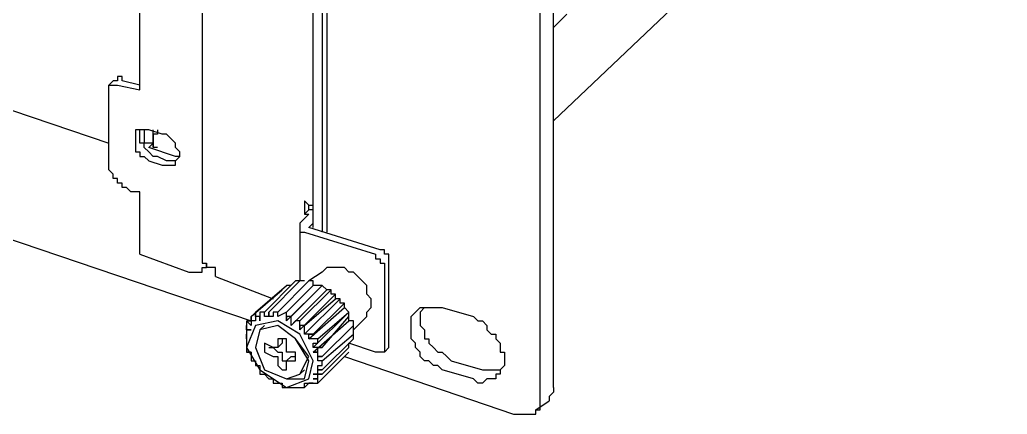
# Model space of a CAD drawing. Header units: millimetres. Extents: x 929 to 1725, y 58 to 532.
# Drawn here: x 1074.21 to 1100.19, y 372.03 to 382.42 of the extents above; entities that cross this region are included whole.
import ezdxf

# ---------------------------------------------------------------- set-up
doc = ezdxf.new("R2010")
doc.units = ezdxf.units.MM
doc.header["$MEASUREMENT"] = 0
doc.layers.add('TT-WIRE-EQPM', color=6, linetype='CONTINUOUS')

msp = doc.modelspace()

# ---------------------------------------------------------------- linework, layer by layer
at = {"layer": 'TT-WIRE-EQPM', "linetype": 'Continuous'}
for points in [[(978.23318, 409.13138), (1080.29347, 374.48706)], [(999.6518, 405.26901), (1076.54813, 379.16873)], [(1079.00601, 394.61822), (1079.00601, 376.12564), (1079.00601, 376.0086), (1079.00601, 376.0086), (1079.00601, 376.0086), (1079.12305, 376.0086), (1079.12305, 376.0086), (1079.12305, 376.0086), (1079.12305, 376.0086), (1079.12305, 376.0086), (1079.12305, 376.0086), (1079.12305, 375.89156)], [(1088.2523, 372.73144), (1088.2523, 391.69218)], [(1087.90117, 372.49735), (1087.90117, 391.34105)], [(1100.19054, 391.10697), (1088.2523, 379.75393)], [(1082.28317, 389.81951), (1082.28317, 376.82789)], [(1082.16613, 389.70247), (1082.16613, 376.82789)], [(1081.93205, 376.94494), (1081.93205, 389.46839)], [(1077.36743, 380.57323), (1077.36743, 382.67997)], [(1088.2523, 382.21181), (1088.60342, 382.56293)], [(1076.89926, 380.80731), (1076.89926, 380.92435), (1076.89926, 380.92435), (1076.78222, 380.92435), (1076.78222, 380.92435), (1076.78222, 380.92435), (1076.78222, 380.92435), (1076.78222, 380.80731), (1076.78222, 380.80731), (1076.66518, 380.80731), (1076.66518, 380.80731)], [(1076.66518, 380.80731), (1076.54813, 380.69027)], [(1076.54813, 380.57323), (1076.54813, 380.57323), (1076.54813, 380.69027), (1076.54813, 380.69027), (1076.54813, 380.69027), (1076.54813, 380.69027), (1076.66518, 380.69027), (1076.66518, 380.69027), (1076.66518, 380.69027), (1076.66518, 380.69027), (1076.78222, 380.69027)], [(1076.78222, 380.69027), (1077.36743, 380.57323)], [(1077.36743, 380.69027), (1076.89926, 380.80731)], [(1076.54813, 378.8176), (1076.54813, 380.57323)], [(1077.60151, 379.51985), (1077.60151, 379.51985), (1077.48447, 379.51985), (1077.48447, 379.51985), (1077.48447, 379.51985), (1077.36743, 379.51985), (1077.36743, 379.51985), (1077.36743, 379.51985), (1077.25038, 379.51985), (1077.25038, 379.51985), (1077.25038, 379.40281), (1077.25038, 379.40281), (1077.25038, 379.40281), (1077.25038, 379.40281), (1077.25038, 379.28577), (1077.25038, 379.28577), (1077.25038, 379.16873), (1077.25038, 379.16873), (1077.25038, 379.05168), (1077.25038, 379.05168), (1077.25038, 379.05168), (1077.25038, 378.93464), (1077.36743, 378.93464), (1077.36743, 378.93464), (1077.36743, 378.8176), (1077.48447, 378.8176), (1077.48447, 378.8176), (1077.60151, 378.70056), (1077.60151, 378.70056), (1077.95263, 378.58352)], [(1077.83559, 378.8176), (1077.71855, 378.8176), (1077.60151, 378.93464), (1077.60151, 378.93464), (1077.48447, 379.05168), (1077.48447, 379.05168), (1077.48447, 379.16873), (1077.36743, 379.16873), (1077.36743, 379.28577), (1077.36743, 379.40281), (1077.36743, 379.40281), (1077.36743, 379.40281), (1077.36743, 379.40281), (1077.36743, 379.40281), (1077.36743, 379.51985), (1077.36743, 379.51985), (1077.36743, 379.51985), (1077.36743, 379.51985), (1077.36743, 379.51985), (1077.36743, 379.51985), (1077.36743, 379.51985)], [(1077.48447, 379.51985), (1077.48447, 379.16873)], [(1077.95263, 379.40281), (1077.60151, 379.51985)], [(1077.83559, 379.51985), (1077.83559, 379.51985), (1077.83559, 379.40281), (1077.83559, 379.40281), (1077.83559, 379.40281), (1077.71855, 379.40281), (1077.71855, 379.40281), (1077.71855, 379.40281), (1077.71855, 379.28577), (1077.71855, 379.28577), (1077.71855, 379.28577), (1077.71855, 379.05168)], [(1077.71855, 379.16873), (1077.71855, 379.51985)], [(1077.95263, 378.58352), (1078.06967, 378.58352), (1078.06967, 378.58352), (1078.06967, 378.58352), (1078.18672, 378.58352), (1078.18672, 378.58352), (1078.18672, 378.58352), (1078.30376, 378.58352), (1078.30376, 378.70056), (1078.30376, 378.70056), (1078.30376, 378.70056), (1078.30376, 378.70056), (1078.4208, 378.8176), (1078.4208, 378.8176), (1078.4208, 378.8176), (1078.4208, 378.8176), (1078.4208, 378.93464), (1078.4208, 378.93464), (1078.30376, 379.05168), (1078.30376, 379.05168), (1078.30376, 379.16873), (1078.30376, 379.16873), (1078.30376, 379.16873), (1078.18672, 379.28577), (1078.18672, 379.28577), (1078.18672, 379.28577), (1078.06967, 379.40281), (1078.06967, 379.40281), (1077.95263, 379.40281)], [(1077.48447, 379.16873), (1077.36743, 379.16873)], [(1077.71855, 379.16873), (1077.48447, 379.16873)], [(1077.60151, 379.05168), (1077.71855, 379.16873)], [(1077.83559, 379.05168), (1077.83559, 379.05168), (1077.83559, 379.05168), (1077.71855, 379.05168), (1077.71855, 379.16873), (1077.71855, 379.16873), (1077.71855, 379.16873), (1077.71855, 379.16873), (1077.71855, 379.28577), (1077.71855, 379.28577), (1077.71855, 379.28577)], [(1078.30376, 378.8176), (1077.60151, 379.05168)], [(1077.36743, 377.88127), (1077.25038, 377.88127), (1077.25038, 377.88127), (1077.13334, 377.88127), (1077.13334, 377.88127), (1077.0163, 377.99831), (1077.0163, 377.99831), (1076.89926, 377.99831), (1076.89926, 378.11535), (1076.78222, 378.11535), (1076.78222, 378.23239), (1076.66518, 378.23239), (1076.66518, 378.34943), (1076.66518, 378.34943), (1076.54813, 378.46648), (1076.54813, 378.46648), (1076.54813, 378.58352), (1076.54813, 378.58352), (1076.54813, 378.70056), (1076.54813, 378.70056), (1076.54813, 378.8176)], [(1078.06967, 378.70056), (1077.83559, 378.8176)], [(1078.30376, 378.70056), (1078.30376, 378.70056), (1078.30376, 378.70056), (1078.30376, 378.70056), (1078.30376, 378.70056), (1078.18672, 378.70056), (1078.18672, 378.70056), (1078.18672, 378.70056), (1078.18672, 378.70056), (1078.06967, 378.70056), (1078.06967, 378.70056)], [(1078.4208, 378.8176), (1078.4208, 378.8176), (1078.30376, 378.8176), (1078.30376, 378.8176), (1078.30376, 378.8176), (1078.30376, 378.8176), (1078.30376, 378.8176), (1078.30376, 378.8176), (1078.30376, 378.8176), (1078.30376, 378.8176), (1078.30376, 378.8176)], [(1077.36743, 376.24269), (1077.36743, 377.88127)], [(1081.69796, 377.64718), (1081.69796, 377.29606)], [(1081.81501, 377.53014), (1081.69796, 377.64718)], [(1081.81501, 377.29606), (1081.58092, 377.06198)], [(1081.69796, 377.29606), (1081.81501, 377.4131)], [(1081.69796, 377.29606), (1081.81501, 377.29606)], [(1081.81501, 377.4131), (1081.81501, 377.53014)], [(1081.81501, 377.53014), (1081.81501, 377.53014), (1081.81501, 377.53014), (1081.81501, 377.53014), (1081.81501, 377.53014), (1081.81501, 377.53014), (1081.81501, 377.53014), (1081.93205, 377.53014), (1081.93205, 377.53014), (1081.93205, 377.53014), (1081.93205, 377.53014)], [(1081.93205, 377.4131), (1081.81501, 377.4131)], [(1081.58092, 377.06198), (1081.58092, 377.06198), (1081.58092, 376.94494), (1081.58092, 376.94494), (1081.58092, 376.94494), (1081.58092, 376.94494), (1081.58092, 376.94494), (1081.58092, 376.82789), (1081.58092, 376.82789), (1081.69796, 376.82789), (1081.69796, 376.82789)], [(1081.81501, 376.94494), (1081.93205, 377.06198)], [(1081.58092, 376.94494), (1081.58092, 375.54044)], [(1081.69796, 376.82789), (1083.57063, 376.24269)], [(1083.68767, 376.35973), (1081.81501, 376.94494)], [(1077.36743, 376.24269), (1078.65488, 375.77452)], [(1083.57063, 376.24269), (1083.57063, 376.12564), (1083.68767, 376.12564), (1083.68767, 376.12564), (1083.68767, 376.12564), (1083.68767, 376.0086), (1083.80471, 376.0086), (1083.80471, 376.0086), (1083.80471, 375.89156), (1083.80471, 375.89156), (1083.80471, 375.89156)], [(1083.92176, 376.0086), (1083.92176, 376.0086), (1083.92176, 376.12564), (1083.92176, 376.12564), (1083.92176, 376.12564), (1083.92176, 376.24269), (1083.80471, 376.24269), (1083.80471, 376.24269), (1083.80471, 376.24269), (1083.80471, 376.35973), (1083.68767, 376.35973)], [(1078.65488, 375.77452), (1078.65488, 375.77452), (1078.77192, 375.77452), (1078.77192, 375.77452), (1078.88897, 375.77452), (1078.88897, 375.77452), (1078.88897, 375.77452), (1079.00601, 375.77452), (1079.00601, 375.89156), (1079.00601, 375.89156), (1079.00601, 375.89156), (1079.12305, 375.89156), (1079.12305, 375.89156), (1079.12305, 375.89156), (1079.12305, 375.89156), (1079.12305, 375.89156), (1079.12305, 375.89156), (1079.12305, 375.89156), (1079.12305, 375.89156), (1079.12305, 375.89156), (1079.12305, 376.0086), (1079.12305, 376.0086), (1079.12305, 376.0086)], [(1083.92176, 373.90185), (1083.92176, 376.0086)], [(1079.35713, 375.89156), (1079.12305, 375.89156)], [(1079.35713, 375.77452), (1079.35713, 375.89156)], [(1079.35713, 375.65748), (1079.35713, 375.65748), (1079.35713, 375.65748), (1079.35713, 375.65748), (1079.35713, 375.65748), (1079.35713, 375.65748), (1079.35713, 375.77452), (1079.35713, 375.77452), (1079.35713, 375.77452), (1079.35713, 375.77452), (1079.35713, 375.77452)], [(1082.98542, 374.25298), (1083.33655, 374.6041), (1083.33655, 374.72114), (1083.33655, 374.72114), (1083.45359, 374.83819), (1083.45359, 374.95523), (1083.45359, 375.07227), (1083.33655, 375.18931), (1083.33655, 375.42339), (1083.21951, 375.54044), (1083.10246, 375.65748), (1082.98542, 375.77452), (1082.86838, 375.77452), (1082.75134, 375.89156), (1082.6343, 375.89156), (1082.6343, 375.89156), (1082.51726, 375.89156), (1082.40021, 375.89156), (1082.40021, 375.89156), (1082.28317, 375.89156), (1082.28317, 375.89156), (1082.16613, 375.77452), (1081.81501, 375.54044)], [(1083.80471, 375.89156), (1083.80471, 373.78481)], [(1079.35713, 375.65748), (1080.87867, 375.07227)], [(1080.64459, 374.72114), (1081.46388, 375.54044)], [(1080.76163, 374.72114), (1081.58092, 375.54044)], [(1080.99572, 374.72114), (1081.81501, 375.54044)], [(1081.58092, 375.54044), (1081.58092, 375.54044), (1081.46388, 375.54044), (1081.46388, 375.54044), (1081.46388, 375.54044), (1081.46388, 375.54044), (1081.46388, 375.54044), (1081.46388, 375.54044), (1081.46388, 375.54044), (1081.46388, 375.54044), (1081.46388, 375.54044)], [(1081.69796, 375.54044), (1081.69796, 375.54044), (1081.69796, 375.54044), (1081.69796, 375.54044), (1081.69796, 375.54044), (1081.69796, 375.54044), (1081.69796, 375.54044), (1081.58092, 375.54044), (1081.58092, 375.54044), (1081.58092, 375.54044), (1081.58092, 375.54044)], [(1081.93205, 375.42339), (1081.93205, 375.42339), (1081.93205, 375.42339), (1081.93205, 375.42339), (1081.93205, 375.54044), (1081.93205, 375.54044), (1081.81501, 375.54044), (1081.81501, 375.54044), (1081.81501, 375.54044), (1081.81501, 375.54044), (1081.81501, 375.54044)], [(1080.29347, 374.6041), (1081.11276, 375.30635)], [(1080.41051, 374.72114), (1081.2298, 375.42339)], [(1081.2298, 374.48706), (1082.16613, 375.42339)], [(1081.2298, 374.72114), (1081.93205, 375.42339)], [(1081.34684, 375.42339), (1081.34684, 375.42339), (1081.34684, 375.42339), (1081.34684, 375.42339), (1081.34684, 375.42339), (1081.34684, 375.42339), (1081.34684, 375.42339), (1081.2298, 375.42339), (1081.2298, 375.42339), (1081.2298, 375.42339), (1081.2298, 375.42339)], [(1081.34684, 374.6041), (1082.16613, 375.42339)], [(1082.28317, 375.30635), (1081.34684, 374.37002)], [(1081.58092, 374.48706), (1082.40021, 375.30635)], [(1082.16613, 375.42339), (1082.16613, 375.42339), (1082.16613, 375.42339), (1082.04909, 375.42339), (1082.04909, 375.42339), (1082.04909, 375.42339), (1082.04909, 375.42339), (1082.04909, 375.42339), (1082.04909, 375.42339), (1082.04909, 375.42339), (1081.93205, 375.42339)], [(1082.28317, 375.30635), (1082.28317, 375.30635), (1082.28317, 375.30635), (1082.28317, 375.30635), (1082.28317, 375.30635), (1082.28317, 375.30635), (1082.28317, 375.30635), (1082.16613, 375.42339), (1082.16613, 375.42339), (1082.16613, 375.42339), (1082.16613, 375.42339), (1082.16613, 375.42339), (1082.16613, 375.42339), (1082.16613, 375.42339), (1082.16613, 375.42339), (1082.16613, 375.42339), (1082.16613, 375.42339), (1082.16613, 375.42339), (1082.16613, 375.42339), (1082.16613, 375.42339), (1082.16613, 375.42339)], [(1082.40021, 375.30635), (1082.40021, 375.30635), (1082.40021, 375.30635), (1082.40021, 375.30635), (1082.40021, 375.30635), (1082.28317, 375.30635), (1082.28317, 375.30635), (1082.28317, 375.30635), (1082.28317, 375.30635), (1082.28317, 375.30635), (1082.28317, 375.30635)], [(1082.51726, 375.18931), (1082.51726, 375.18931), (1082.51726, 375.18931), (1082.40021, 375.18931), (1082.40021, 375.18931), (1082.40021, 375.18931), (1082.40021, 375.18931), (1082.40021, 375.18931), (1082.40021, 375.30635), (1082.40021, 375.30635), (1082.40021, 375.30635)], [(1081.58092, 374.25298), (1082.51726, 375.18931)], [(1081.69796, 374.13594), (1082.6343, 375.07227)], [(1081.69796, 374.37002), (1082.51726, 375.07227)], [(1081.93205, 374.13594), (1082.75134, 374.95523)], [(1082.51726, 375.07227), (1082.51726, 375.07227), (1082.51726, 375.18931), (1082.51726, 375.18931), (1082.51726, 375.18931), (1082.51726, 375.18931), (1082.51726, 375.18931), (1082.51726, 375.18931), (1082.51726, 375.18931), (1082.51726, 375.18931), (1082.51726, 375.18931)], [(1082.6343, 375.07227), (1082.6343, 375.07227), (1082.6343, 375.07227), (1082.6343, 375.07227), (1082.6343, 375.07227), (1082.6343, 375.07227), (1082.6343, 375.07227), (1082.51726, 375.07227), (1082.51726, 375.07227), (1082.51726, 375.07227), (1082.51726, 375.07227)], [(1082.75134, 374.95523), (1082.6343, 374.95523), (1082.6343, 374.95523), (1082.6343, 374.95523), (1082.6343, 374.95523), (1082.6343, 374.95523), (1082.6343, 374.95523), (1082.6343, 375.07227), (1082.6343, 375.07227), (1082.6343, 375.07227), (1082.6343, 375.07227)], [(1082.75134, 374.83819), (1082.75134, 374.83819), (1082.75134, 374.83819), (1082.75134, 374.83819), (1082.75134, 374.95523), (1082.75134, 374.95523), (1082.75134, 374.95523), (1082.75134, 374.95523), (1082.75134, 374.95523), (1082.75134, 374.95523), (1082.75134, 374.95523)], [(1080.41051, 374.72114), (1080.41051, 374.6041), (1080.41051, 374.6041), (1080.41051, 374.6041), (1080.41051, 374.6041), (1080.41051, 374.6041), (1080.41051, 374.48706), (1080.41051, 374.48706), (1080.41051, 374.48706), (1080.41051, 374.48706), (1080.41051, 374.48706)], [(1080.52755, 374.48706), (1080.52755, 374.48706), (1080.52755, 374.6041), (1080.52755, 374.6041), (1080.52755, 374.6041), (1080.52755, 374.6041), (1080.52755, 374.6041), (1080.52755, 374.6041), (1080.52755, 374.6041), (1080.41051, 374.6041), (1080.41051, 374.72114)], [(1080.64459, 374.72114), (1080.64459, 374.72114), (1080.64459, 374.72114), (1080.52755, 374.72114), (1080.52755, 374.6041), (1080.52755, 374.6041), (1080.52755, 374.6041), (1080.52755, 374.6041), (1080.52755, 374.6041), (1080.52755, 374.6041), (1080.52755, 374.48706)], [(1080.64459, 374.6041), (1080.64459, 374.6041), (1080.64459, 374.6041), (1080.64459, 374.6041), (1080.64459, 374.6041), (1080.64459, 374.6041), (1080.64459, 374.72114), (1080.64459, 374.72114), (1080.64459, 374.72114), (1080.64459, 374.72114), (1080.64459, 374.72114)], [(1080.76163, 374.72114), (1080.76163, 374.72114), (1080.76163, 374.72114), (1080.76163, 374.72114), (1080.76163, 374.72114), (1080.76163, 374.72114), (1080.76163, 374.6041), (1080.76163, 374.6041), (1080.64459, 374.6041), (1080.64459, 374.6041), (1080.64459, 374.6041)], [(1080.87867, 374.6041), (1080.87867, 374.6041), (1080.87867, 374.6041), (1080.87867, 374.6041), (1080.76163, 374.6041), (1080.76163, 374.72114), (1080.76163, 374.72114), (1080.76163, 374.72114), (1080.76163, 374.72114), (1080.76163, 374.72114), (1080.76163, 374.72114)], [(1080.99572, 374.72114), (1080.99572, 374.72114), (1080.99572, 374.72114), (1080.87867, 374.72114), (1080.87867, 374.72114), (1080.87867, 374.72114), (1080.87867, 374.6041), (1080.87867, 374.6041), (1080.87867, 374.6041), (1080.87867, 374.6041), (1080.87867, 374.6041)], [(1080.99572, 374.6041), (1080.99572, 374.6041), (1080.99572, 374.6041), (1080.99572, 374.6041), (1080.99572, 374.6041), (1080.99572, 374.6041), (1080.99572, 374.72114), (1080.99572, 374.72114), (1080.99572, 374.72114), (1080.99572, 374.72114), (1080.99572, 374.72114)], [(1081.2298, 374.72114), (1080.99572, 374.6041)], [(1081.2298, 374.48706), (1081.2298, 374.48706), (1081.2298, 374.48706), (1081.2298, 374.6041), (1081.2298, 374.6041), (1081.2298, 374.6041), (1081.2298, 374.6041), (1081.2298, 374.6041), (1081.2298, 374.72114), (1081.2298, 374.72114), (1081.2298, 374.72114)], [(1081.81501, 374.01889), (1082.75134, 374.83819)], [(1081.93205, 373.78481), (1082.86838, 374.72114)], [(1082.04909, 374.01889), (1082.86838, 374.72114)], [(1082.86838, 374.72114), (1082.86838, 374.72114), (1082.86838, 374.72114), (1082.75134, 374.83819), (1082.75134, 374.83819), (1082.75134, 374.83819), (1082.75134, 374.83819), (1082.75134, 374.83819), (1082.75134, 374.83819), (1082.75134, 374.83819), (1082.75134, 374.83819)], [(1082.86838, 374.6041), (1082.86838, 374.6041), (1082.86838, 374.6041), (1082.86838, 374.6041), (1082.86838, 374.6041), (1082.86838, 374.6041), (1082.86838, 374.6041), (1082.86838, 374.6041), (1082.86838, 374.72114), (1082.86838, 374.72114), (1082.86838, 374.72114)], [(1085.32625, 373.1996), (1085.20921, 373.31665), (1085.09217, 373.31665), (1084.97513, 373.43369), (1084.85809, 373.43369), (1084.74105, 373.55073), (1084.74105, 373.66777), (1084.62401, 373.78481), (1084.62401, 373.90185), (1084.50696, 374.01889), (1084.50696, 374.01889), (1084.50696, 374.13594), (1084.50696, 374.25298), (1084.50696, 374.37002), (1084.50696, 374.48706), (1084.50696, 374.6041), (1084.62401, 374.72114), (1084.62401, 374.72114), (1084.74105, 374.83819), (1084.85809, 374.83819), (1084.97513, 374.83819), (1084.97513, 374.83819), (1085.09217, 374.83819), (1085.20921, 374.83819), (1085.32625, 374.83819)], [(1084.85809, 374.83819), (1084.74105, 374.72114), (1084.74105, 374.72114), (1084.74105, 374.6041), (1084.74105, 374.6041), (1084.74105, 374.48706), (1084.74105, 374.37002), (1084.74105, 374.37002), (1084.85809, 374.25298), (1084.85809, 374.25298), (1084.85809, 374.13594), (1084.85809, 374.01889), (1084.97513, 374.01889), (1084.97513, 373.90185), (1085.09217, 373.78481), (1085.09217, 373.78481), (1085.20921, 373.66777), (1085.32625, 373.66777), (1085.4433, 373.55073), (1085.4433, 373.55073), (1085.56034, 373.43369)], [(1085.32625, 374.83819), (1086.14555, 374.6041), (1086.26259, 374.48706), (1086.37963, 374.48706), (1086.49667, 374.37002), (1086.49667, 374.25298), (1086.61371, 374.13594), (1086.73075, 374.13594), (1086.73075, 374.01889), (1086.8478, 373.90185), (1086.8478, 373.78481), (1086.8478, 373.66777), (1086.96484, 373.66777), (1086.96484, 373.55073), (1086.96484, 373.43369), (1086.96484, 373.31665), (1086.8478, 373.1996), (1086.8478, 373.08256), (1086.73075, 373.08256), (1086.73075, 372.96552), (1086.61371, 372.96552), (1086.49667, 372.96552), (1086.37963, 372.84848), (1086.26259, 372.84848), (1086.14555, 372.96552), (1086.14555, 372.96552)], [(1080.17642, 374.48706), (1080.29347, 374.48706)], [(1080.17642, 374.48706), (1080.17642, 374.37002), (1080.17642, 374.37002), (1080.17642, 374.37002), (1080.17642, 374.37002), (1080.17642, 374.37002), (1080.17642, 374.25298), (1080.29347, 374.25298), (1080.29347, 374.25298), (1080.29347, 374.25298), (1080.29347, 374.25298)], [(1080.29347, 374.37002), (1080.29347, 374.37002), (1080.29347, 374.37002), (1080.29347, 374.37002), (1080.29347, 374.37002), (1080.29347, 374.37002), (1080.29347, 374.37002), (1080.29347, 374.37002), (1080.29347, 374.37002), (1080.29347, 374.37002), (1080.17642, 374.48706)], [(1081.81501, 372.96552), (1081.93205, 373.43369), (1081.58092, 374.13594), (1080.99572, 374.48706), (1080.41051, 374.37002), (1080.17642, 373.78481), (1080.52755, 373.1996), (1081.2298, 372.73144), (1081.81501, 372.96552)], [(1080.29347, 374.6041), (1080.29347, 374.48706), (1080.29347, 374.48706), (1080.29347, 374.48706), (1080.29347, 374.48706), (1080.29347, 374.48706), (1080.29347, 374.48706), (1080.29347, 374.37002), (1080.29347, 374.37002), (1080.29347, 374.37002), (1080.29347, 374.37002)], [(1080.41051, 374.48706), (1080.41051, 374.48706), (1080.41051, 374.48706), (1080.41051, 374.48706), (1080.41051, 374.48706), (1080.41051, 374.48706), (1080.41051, 374.48706), (1080.41051, 374.48706), (1080.29347, 374.48706), (1080.29347, 374.6041), (1080.29347, 374.6041)], [(1081.34684, 374.6041), (1081.34684, 374.6041), (1081.34684, 374.6041), (1081.34684, 374.6041), (1081.34684, 374.6041), (1081.2298, 374.6041), (1081.2298, 374.6041), (1081.2298, 374.48706), (1081.2298, 374.48706), (1081.2298, 374.48706), (1081.2298, 374.48706)], [(1081.34684, 374.37002), (1081.34684, 374.37002), (1081.34684, 374.48706), (1081.34684, 374.48706), (1081.34684, 374.48706), (1081.34684, 374.48706), (1081.34684, 374.48706), (1081.34684, 374.6041), (1081.34684, 374.6041), (1081.34684, 374.6041), (1081.34684, 374.6041)], [(1081.58092, 374.48706), (1081.58092, 374.48706), (1081.46388, 374.48706), (1081.46388, 374.48706), (1081.46388, 374.48706), (1081.46388, 374.48706), (1081.46388, 374.48706), (1081.46388, 374.48706), (1081.34684, 374.37002), (1081.34684, 374.37002), (1081.34684, 374.37002)], [(1081.58092, 374.25298), (1081.58092, 374.25298), (1081.58092, 374.37002), (1081.58092, 374.37002), (1081.58092, 374.37002), (1081.58092, 374.37002), (1081.58092, 374.37002), (1081.58092, 374.48706), (1081.58092, 374.48706), (1081.58092, 374.48706), (1081.58092, 374.48706)], [(1081.93205, 373.66777), (1082.86838, 374.48706)], [(1082.16613, 373.78481), (1082.86838, 374.6041)], [(1082.86838, 374.48706), (1082.86838, 374.48706), (1082.86838, 374.48706), (1082.86838, 374.48706), (1082.86838, 374.48706), (1082.86838, 374.48706), (1082.86838, 374.48706), (1082.86838, 374.48706), (1082.86838, 374.48706), (1082.86838, 374.48706), (1082.86838, 374.6041)], [(1082.98542, 374.37002), (1082.98542, 374.37002), (1082.98542, 374.37002), (1082.98542, 374.37002), (1082.98542, 374.37002), (1082.98542, 374.48706), (1082.98542, 374.48706), (1082.98542, 374.48706), (1082.98542, 374.48706), (1082.86838, 374.48706), (1082.86838, 374.48706)], [(1080.17642, 374.25298), (1080.17642, 374.37002)], [(1080.17642, 374.25298), (1080.17642, 374.25298), (1080.17642, 374.25298), (1080.17642, 374.25298), (1080.17642, 374.13594), (1080.17642, 374.13594), (1080.17642, 374.13594), (1080.17642, 374.13594), (1080.17642, 374.13594), (1080.17642, 374.01889), (1080.17642, 374.01889)], [(1080.29347, 374.25298), (1080.17642, 374.25298), (1080.17642, 374.25298), (1080.17642, 374.25298), (1080.17642, 374.25298), (1080.17642, 374.25298), (1080.17642, 374.25298), (1080.17642, 374.25298), (1080.17642, 374.25298), (1080.17642, 374.25298), (1080.17642, 374.25298)], [(1081.69796, 372.96552), (1081.81501, 373.43369), (1081.46388, 374.01889), (1080.99572, 374.37002), (1080.52755, 374.25298), (1080.41051, 373.78481), (1080.64459, 373.1996), (1081.2298, 372.96552), (1081.69796, 372.96552)], [(1081.58092, 373.08256), (1081.81501, 373.55073), (1081.46388, 374.01889), (1080.99572, 374.37002), (1080.52755, 374.25298), (1080.41051, 373.78481), (1080.64459, 373.1996), (1081.2298, 372.96552), (1081.58092, 373.08256)], [(1080.64459, 374.37002), (1080.52755, 374.25298)], [(1081.69796, 374.37002), (1081.69796, 374.37002), (1081.69796, 374.37002), (1081.69796, 374.37002), (1081.69796, 374.37002), (1081.58092, 374.37002), (1081.58092, 374.37002), (1081.58092, 374.25298), (1081.58092, 374.25298), (1081.58092, 374.25298), (1081.58092, 374.25298)], [(1081.69796, 374.13594), (1081.69796, 374.13594), (1081.69796, 374.13594), (1081.69796, 374.25298), (1081.69796, 374.25298), (1081.69796, 374.25298), (1081.69796, 374.25298), (1081.69796, 374.25298), (1081.69796, 374.37002), (1081.69796, 374.37002), (1081.69796, 374.37002)], [(1082.16613, 373.55073), (1082.98542, 374.37002)], [(1082.98542, 374.13594), (1082.98542, 374.13594), (1082.98542, 374.13594), (1082.98542, 374.25298), (1082.98542, 374.25298), (1082.98542, 374.25298), (1082.98542, 374.25298), (1082.98542, 374.25298), (1082.98542, 374.25298), (1082.98542, 374.25298), (1082.98542, 374.37002)], [(1080.17642, 374.13594), (1080.17642, 374.01889), (1080.17642, 374.01889), (1080.17642, 374.01889), (1080.17642, 374.01889), (1080.17642, 374.01889), (1080.17642, 374.01889), (1080.17642, 373.90185), (1080.17642, 373.90185), (1080.17642, 373.90185), (1080.17642, 373.90185)], [(1080.17642, 374.01889), (1080.17642, 374.01889), (1080.17642, 374.01889), (1080.17642, 374.01889), (1080.17642, 374.01889), (1080.17642, 374.01889), (1080.17642, 374.01889), (1080.17642, 374.01889), (1080.17642, 374.01889), (1080.17642, 374.13594), (1080.17642, 374.13594)], [(1080.17642, 373.90185), (1080.17642, 373.90185), (1080.17642, 373.78481), (1080.17642, 373.78481), (1080.17642, 373.78481), (1080.17642, 373.78481), (1080.17642, 373.78481), (1080.17642, 373.78481), (1080.17642, 373.78481), (1080.17642, 373.66777), (1080.29347, 373.66777)], [(1080.87867, 373.78481), (1080.64459, 373.90185), (1080.64459, 373.90185), (1080.64459, 373.90185), (1080.64459, 373.90185), (1080.64459, 373.90185), (1080.64459, 373.90185), (1080.64459, 373.90185), (1080.64459, 373.90185), (1080.64459, 373.90185), (1080.64459, 373.90185), (1080.64459, 373.90185), (1080.64459, 373.66777), (1080.64459, 373.66777), (1080.64459, 373.66777), (1080.64459, 373.66777), (1080.64459, 373.66777), (1080.64459, 373.66777), (1080.64459, 373.66777), (1080.64459, 373.66777), (1080.64459, 373.66777), (1080.64459, 373.66777), (1080.64459, 373.66777), (1080.87867, 373.55073), (1080.87867, 373.55073), (1080.87867, 373.55073), (1080.87867, 373.55073), (1080.87867, 373.55073), (1080.99572, 373.55073), (1080.99572, 373.55073), (1080.99572, 373.55073), (1080.99572, 373.55073), (1080.99572, 373.55073), (1080.99572, 373.55073), (1080.99572, 373.31665), (1080.99572, 373.31665), (1080.99572, 373.31665), (1080.99572, 373.31665), (1080.99572, 373.31665), (1080.99572, 373.31665), (1080.99572, 373.31665), (1080.99572, 373.31665), (1080.99572, 373.31665), (1080.99572, 373.31665), (1080.99572, 373.31665), (1081.11276, 373.1996), (1081.2298, 373.1996), (1081.2298, 373.1996), (1081.2298, 373.1996), (1081.2298, 373.1996), (1081.2298, 373.1996), (1081.2298, 373.1996), (1081.2298, 373.1996), (1081.2298, 373.1996), (1081.2298, 373.1996), (1081.2298, 373.1996), (1081.2298, 373.43369), (1081.2298, 373.43369), (1081.2298, 373.43369), (1081.2298, 373.43369), (1081.2298, 373.43369), (1081.2298, 373.43369), (1081.2298, 373.43369), (1081.2298, 373.43369), (1081.2298, 373.43369), (1081.2298, 373.43369), (1081.2298, 373.43369)], [(1081.46388, 373.66777), (1081.2298, 373.66777), (1081.2298, 373.66777), (1081.2298, 373.66777), (1081.2298, 373.66777), (1081.2298, 373.66777), (1081.2298, 373.66777), (1081.2298, 373.78481), (1081.2298, 373.78481), (1081.2298, 373.78481), (1081.2298, 373.78481), (1081.2298, 373.78481), (1081.2298, 374.01889), (1081.2298, 374.01889), (1081.2298, 374.01889), (1081.2298, 374.01889), (1081.2298, 374.01889), (1081.2298, 374.01889), (1081.2298, 374.01889), (1081.2298, 374.01889), (1081.2298, 374.01889), (1081.2298, 374.01889), (1081.11276, 374.01889), (1080.99572, 374.01889), (1080.99572, 374.01889), (1080.99572, 374.01889), (1080.99572, 374.01889), (1080.99572, 374.01889), (1080.99572, 374.01889), (1080.99572, 374.01889), (1080.99572, 374.01889), (1080.99572, 374.01889), (1080.99572, 374.01889), (1080.99572, 374.01889), (1080.99572, 373.78481), (1080.99572, 373.78481), (1080.99572, 373.78481), (1080.99572, 373.78481), (1080.99572, 373.78481), (1080.99572, 373.78481), (1080.87867, 373.78481), (1080.87867, 373.78481), (1080.87867, 373.78481), (1080.87867, 373.78481), (1080.87867, 373.78481)], [(1080.99572, 373.78481), (1081.11276, 373.90185)], [(1081.11276, 374.01889), (1081.11276, 374.01889), (1081.11276, 374.01889), (1081.11276, 374.01889), (1081.11276, 374.01889), (1081.11276, 374.01889), (1081.11276, 374.01889), (1081.11276, 374.01889), (1081.11276, 373.90185), (1081.11276, 373.90185), (1081.11276, 373.90185)], [(1081.93205, 374.13594), (1081.81501, 374.13594), (1081.81501, 374.13594), (1081.81501, 374.13594), (1081.81501, 374.13594), (1081.81501, 374.13594), (1081.81501, 374.13594), (1081.69796, 374.13594), (1081.69796, 374.13594), (1081.69796, 374.13594), (1081.69796, 374.13594)], [(1081.81501, 374.01889), (1081.81501, 374.01889), (1081.81501, 374.01889), (1081.81501, 374.01889), (1081.81501, 374.01889), (1081.81501, 374.13594), (1081.81501, 374.13594), (1081.81501, 374.13594), (1081.93205, 374.13594), (1081.93205, 374.13594), (1081.93205, 374.13594)], [(1082.04909, 374.01889), (1082.04909, 374.01889), (1081.93205, 374.01889), (1081.93205, 374.01889), (1081.93205, 374.01889), (1081.93205, 374.01889), (1081.93205, 374.01889), (1081.81501, 374.01889), (1081.81501, 374.01889), (1081.81501, 374.01889), (1081.81501, 374.01889)], [(1081.93205, 373.78481), (1081.93205, 373.78481), (1081.93205, 373.78481), (1081.93205, 373.90185), (1081.93205, 373.90185), (1081.93205, 373.90185), (1081.93205, 373.90185), (1081.93205, 373.90185), (1082.04909, 373.90185), (1082.04909, 374.01889), (1082.04909, 374.01889)], [(1082.16613, 373.43369), (1082.98542, 374.13594)], [(1082.16613, 373.1996), (1082.98542, 374.01889)], [(1083.57063, 373.66777), (1082.86838, 373.90185)], [(1082.86838, 373.78481), (1082.86838, 373.78481), (1082.86838, 373.78481), (1082.86838, 373.78481), (1082.86838, 373.78481), (1082.86838, 373.90185), (1082.86838, 373.90185), (1082.86838, 373.90185), (1082.86838, 373.90185), (1082.86838, 373.90185), (1082.86838, 373.90185)], [(1082.98542, 374.01889), (1082.98542, 374.01889), (1082.98542, 374.01889), (1082.98542, 374.01889), (1082.98542, 374.01889), (1082.98542, 374.01889), (1082.98542, 374.01889), (1082.98542, 374.01889), (1082.98542, 374.13594), (1082.98542, 374.13594), (1082.98542, 374.13594)], [(1083.92176, 373.78481), (1083.92176, 373.78481), (1083.92176, 373.78481), (1083.92176, 373.78481), (1083.92176, 373.90185), (1083.92176, 373.90185), (1083.92176, 373.90185), (1083.92176, 373.90185), (1083.92176, 373.90185), (1083.92176, 373.90185), (1083.92176, 373.90185)], [(1080.17642, 373.66777), (1080.29347, 373.66777), (1080.29347, 373.66777), (1080.29347, 373.66777), (1080.29347, 373.66777), (1080.29347, 373.55073), (1080.29347, 373.55073), (1080.29347, 373.55073), (1080.29347, 373.55073), (1080.29347, 373.55073), (1080.29347, 373.55073)], [(1080.29347, 373.66777), (1080.29347, 373.66777), (1080.29347, 373.66777), (1080.29347, 373.66777), (1080.17642, 373.66777), (1080.17642, 373.66777), (1080.17642, 373.66777), (1080.17642, 373.66777), (1080.17642, 373.66777), (1080.17642, 373.66777), (1080.17642, 373.66777)], [(1080.76163, 373.78481), (1080.76163, 373.78481), (1080.76163, 373.78481), (1080.76163, 373.78481), (1080.76163, 373.78481), (1080.76163, 373.78481), (1080.76163, 373.78481), (1080.87867, 373.78481), (1080.87867, 373.78481), (1080.87867, 373.78481), (1080.87867, 373.78481)], [(1080.87867, 373.78481), (1080.99572, 373.66777)], [(1080.99572, 373.66777), (1081.11276, 373.66777), (1081.11276, 373.66777), (1081.11276, 373.66777), (1081.11276, 373.66777), (1081.11276, 373.66777), (1081.11276, 373.66777), (1081.11276, 373.66777), (1081.11276, 373.66777), (1081.11276, 373.66777), (1081.11276, 373.66777)], [(1081.11276, 373.66777), (1081.11276, 373.43369)], [(1081.2298, 373.43369), (1081.46388, 373.43369), (1081.46388, 373.43369), (1081.46388, 373.43369), (1081.46388, 373.43369), (1081.46388, 373.43369), (1081.46388, 373.43369), (1081.46388, 373.43369), (1081.46388, 373.43369), (1081.46388, 373.43369), (1081.46388, 373.43369), (1081.46388, 373.43369), (1081.46388, 373.55073), (1081.46388, 373.55073), (1081.46388, 373.55073), (1081.46388, 373.55073), (1081.46388, 373.66777), (1081.46388, 373.66777), (1081.46388, 373.66777), (1081.46388, 373.66777), (1081.46388, 373.66777), (1081.46388, 373.66777), (1081.46388, 373.66777)], [(1082.16613, 373.78481), (1082.04909, 373.78481), (1082.04909, 373.78481), (1082.04909, 373.78481), (1082.04909, 373.78481), (1082.04909, 373.78481), (1081.93205, 373.78481), (1081.93205, 373.78481), (1081.93205, 373.78481), (1081.93205, 373.78481), (1081.93205, 373.78481)], [(1081.93205, 373.66777), (1081.93205, 373.66777), (1081.93205, 373.66777), (1082.04909, 373.66777), (1082.04909, 373.66777), (1082.04909, 373.66777), (1082.04909, 373.66777), (1082.04909, 373.78481), (1082.04909, 373.78481), (1082.04909, 373.78481), (1082.16613, 373.78481)], [(1082.16613, 373.55073), (1082.16613, 373.55073), (1082.16613, 373.55073), (1082.16613, 373.55073), (1082.04909, 373.55073), (1082.04909, 373.55073), (1082.04909, 373.66777), (1082.04909, 373.66777), (1082.04909, 373.66777), (1081.93205, 373.66777), (1081.93205, 373.66777)], [(1082.04909, 372.84848), (1082.86838, 373.66777)], [(1082.16613, 373.08256), (1082.86838, 373.78481)], [(1083.80471, 373.78481), (1083.80471, 373.78481), (1083.80471, 373.78481), (1083.80471, 373.66777), (1083.80471, 373.66777), (1083.68767, 373.66777), (1083.68767, 373.66777), (1083.68767, 373.66777), (1083.68767, 373.66777), (1083.57063, 373.66777), (1083.57063, 373.66777)], [(1083.80471, 373.66777), (1083.92176, 373.78481)], [(1080.29347, 373.55073), (1080.29347, 373.55073), (1080.29347, 373.55073), (1080.29347, 373.55073), (1080.29347, 373.55073), (1080.29347, 373.55073), (1080.29347, 373.55073), (1080.29347, 373.43369), (1080.29347, 373.43369), (1080.29347, 373.43369), (1080.29347, 373.43369)], [(1080.29347, 373.43369), (1080.29347, 373.43369), (1080.29347, 373.43369), (1080.41051, 373.43369), (1080.41051, 373.43369), (1080.41051, 373.43369), (1080.41051, 373.43369), (1080.41051, 373.43369), (1080.41051, 373.43369), (1080.41051, 373.31665), (1080.41051, 373.31665)], [(1081.11276, 373.43369), (1081.2298, 373.43369)], [(1081.34684, 373.55073), (1081.2298, 373.43369)], [(1081.34684, 373.55073), (1081.46388, 373.55073)], [(1082.04909, 373.43369), (1082.04909, 373.43369), (1082.04909, 373.43369), (1082.04909, 373.43369), (1082.04909, 373.55073), (1082.04909, 373.55073), (1082.04909, 373.55073), (1082.16613, 373.55073), (1082.16613, 373.55073), (1082.16613, 373.55073), (1082.16613, 373.55073)], [(1082.16613, 373.43369), (1082.16613, 373.43369), (1082.16613, 373.43369), (1082.16613, 373.43369), (1082.16613, 373.43369), (1082.04909, 373.43369), (1082.04909, 373.43369), (1082.04909, 373.43369), (1082.04909, 373.43369), (1082.04909, 373.43369), (1082.04909, 373.43369)], [(1082.04909, 373.31665), (1082.04909, 373.31665), (1082.04909, 373.31665), (1082.04909, 373.31665), (1082.04909, 373.31665), (1082.04909, 373.31665), (1082.16613, 373.31665), (1082.16613, 373.31665), (1082.16613, 373.31665), (1082.16613, 373.43369), (1082.16613, 373.43369)], [(1082.75134, 373.55073), (1087.19892, 372.02919)], [(1085.56034, 373.43369), (1086.37963, 373.1996)], [(1080.41051, 373.31665), (1080.41051, 373.31665), (1080.52755, 373.31665), (1080.52755, 373.1996), (1080.52755, 373.1996), (1080.52755, 373.1996), (1080.52755, 373.1996), (1080.52755, 373.1996), (1080.52755, 373.1996), (1080.52755, 373.1996), (1080.52755, 373.1996)], [(1080.52755, 373.1996), (1080.52755, 373.1996), (1080.52755, 373.1996), (1080.52755, 373.1996), (1080.52755, 373.08256), (1080.52755, 373.08256), (1080.64459, 373.08256), (1080.64459, 373.08256), (1080.64459, 373.08256), (1080.64459, 373.08256), (1080.64459, 373.08256)], [(1081.58092, 373.08256), (1081.69796, 373.1996)], [(1081.93205, 373.08256), (1081.93205, 373.08256), (1082.04909, 373.08256), (1082.04909, 373.1996), (1082.04909, 373.1996), (1082.04909, 373.1996), (1082.04909, 373.1996), (1082.16613, 373.1996), (1082.16613, 373.1996), (1082.16613, 373.1996), (1082.16613, 373.1996)], [(1082.16613, 373.1996), (1082.16613, 373.1996), (1082.16613, 373.1996), (1082.16613, 373.1996), (1082.04909, 373.1996), (1082.04909, 373.1996), (1082.04909, 373.1996), (1082.04909, 373.31665), (1082.04909, 373.31665), (1082.04909, 373.31665), (1082.04909, 373.31665)], [(1086.14555, 372.96552), (1085.32625, 373.1996)], [(1086.37963, 373.1996), (1086.49667, 373.1996), (1086.49667, 373.1996), (1086.49667, 373.1996), (1086.61371, 373.1996), (1086.61371, 373.1996), (1086.73075, 373.1996), (1086.73075, 373.1996), (1086.8478, 373.1996), (1086.8478, 373.1996), (1086.8478, 373.1996)], [(1080.64459, 373.08256), (1080.64459, 373.08256), (1080.64459, 373.08256), (1080.76163, 372.96552), (1080.76163, 372.96552), (1080.76163, 372.96552), (1080.76163, 372.96552), (1080.76163, 372.96552), (1080.76163, 372.96552), (1080.76163, 372.96552), (1080.76163, 372.96552)], [(1080.76163, 372.96552), (1080.76163, 372.96552), (1080.76163, 372.96552), (1080.76163, 372.96552), (1080.76163, 372.96552), (1080.76163, 372.96552), (1080.76163, 372.96552), (1080.87867, 372.96552), (1080.87867, 372.96552), (1080.87867, 372.96552), (1080.87867, 372.96552)], [(1080.87867, 372.96552), (1080.87867, 372.96552), (1080.87867, 372.96552), (1080.87867, 372.84848), (1080.87867, 372.84848), (1080.87867, 372.84848), (1080.87867, 372.84848), (1080.87867, 372.84848), (1080.99572, 372.84848), (1080.99572, 372.84848), (1080.99572, 372.84848)], [(1082.16613, 373.08256), (1082.04909, 373.08256), (1082.04909, 373.08256), (1082.04909, 373.08256), (1082.04909, 373.08256), (1082.04909, 373.08256), (1082.04909, 373.08256), (1082.04909, 373.08256), (1081.93205, 373.08256), (1081.93205, 373.08256), (1081.93205, 373.08256)], [(1081.93205, 372.96552), (1081.93205, 372.96552), (1081.93205, 372.96552), (1081.93205, 372.96552), (1081.93205, 372.96552), (1082.04909, 372.96552), (1082.04909, 372.96552), (1082.04909, 372.96552), (1082.04909, 373.08256), (1082.04909, 373.08256), (1082.16613, 373.08256)], [(1082.04909, 372.84848), (1082.04909, 372.96552), (1082.04909, 372.96552), (1081.93205, 372.96552), (1081.93205, 372.96552), (1081.93205, 372.96552), (1081.93205, 372.96552), (1081.93205, 372.96552), (1081.93205, 372.96552), (1081.93205, 372.96552), (1081.93205, 372.96552)], [(1080.99572, 372.84848), (1080.99572, 372.84848), (1080.99572, 372.84848), (1081.11276, 372.84848), (1081.11276, 372.84848), (1081.11276, 372.84848), (1081.11276, 372.73144), (1081.11276, 372.73144), (1081.11276, 372.73144), (1081.11276, 372.73144), (1081.2298, 372.73144)], [(1081.2298, 372.73144), (1081.2298, 372.73144), (1081.2298, 372.73144), (1081.2298, 372.73144), (1081.2298, 372.73144), (1081.2298, 372.73144), (1081.34684, 372.73144), (1081.34684, 372.73144), (1081.34684, 372.73144), (1081.34684, 372.73144), (1081.34684, 372.73144)], [(1081.34684, 372.73144), (1081.46388, 372.73144)], [(1081.34684, 372.73144), (1081.34684, 372.73144), (1081.34684, 372.73144), (1081.46388, 372.73144), (1081.46388, 372.73144), (1081.46388, 372.73144), (1081.46388, 372.73144), (1081.46388, 372.73144), (1081.46388, 372.73144), (1081.58092, 372.73144), (1081.58092, 372.73144)], [(1081.58092, 372.73144), (1081.58092, 372.73144), (1081.58092, 372.73144), (1081.58092, 372.73144), (1081.58092, 372.73144), (1081.58092, 372.73144), (1081.69796, 372.73144), (1081.69796, 372.73144), (1081.69796, 372.73144), (1081.69796, 372.73144), (1081.69796, 372.73144)], [(1081.69796, 372.73144), (1081.81501, 372.84848)], [(1081.69796, 372.84848), (1081.69796, 372.84848), (1081.69796, 372.84848), (1081.69796, 372.84848), (1081.81501, 372.84848), (1081.81501, 372.84848), (1081.81501, 372.84848), (1081.81501, 372.84848), (1081.81501, 372.84848), (1081.81501, 372.84848), (1081.93205, 372.84848)], [(1081.69796, 372.73144), (1081.69796, 372.73144), (1081.69796, 372.73144), (1081.69796, 372.73144), (1081.69796, 372.73144), (1081.69796, 372.73144), (1081.69796, 372.73144), (1081.69796, 372.73144), (1081.69796, 372.73144), (1081.69796, 372.84848), (1081.69796, 372.84848)], [(1081.81501, 372.84848), (1081.81501, 372.84848), (1081.81501, 372.84848), (1081.81501, 372.84848), (1081.93205, 372.84848), (1081.93205, 372.84848), (1081.93205, 372.84848), (1081.93205, 372.84848), (1081.93205, 372.84848), (1082.04909, 372.84848), (1082.04909, 372.84848)], [(1081.93205, 372.84848), (1081.93205, 372.84848), (1081.93205, 372.84848), (1081.81501, 372.84848), (1081.81501, 372.84848), (1081.81501, 372.84848), (1081.81501, 372.84848), (1081.81501, 372.84848), (1081.81501, 372.84848), (1081.81501, 372.84848), (1081.81501, 372.84848)], [(1081.93205, 372.84848), (1082.04909, 372.84848)], [(1088.2523, 372.73144), (1088.2523, 372.73144), (1088.2523, 372.6144), (1088.2523, 372.6144), (1088.2523, 372.6144), (1088.13525, 372.49735), (1088.13525, 372.49735), (1088.13525, 372.49735), (1088.13525, 372.38031), (1088.13525, 372.38031), (1088.13525, 372.38031)], [(1087.19892, 372.02919), (1087.31596, 372.02919), (1087.433, 372.02919), (1087.55005, 372.02919), (1087.66709, 372.02919), (1087.78413, 372.02919), (1087.78413, 372.14623), (1087.90117, 372.14623), (1087.90117, 372.26327), (1087.90117, 372.38031), (1087.90117, 372.49735)], [(1087.78413, 372.14623), (1088.13525, 372.38031)]]:
    msp.add_lwpolyline(points, dxfattribs=at)

doc.saveas('drawing.dxf')
